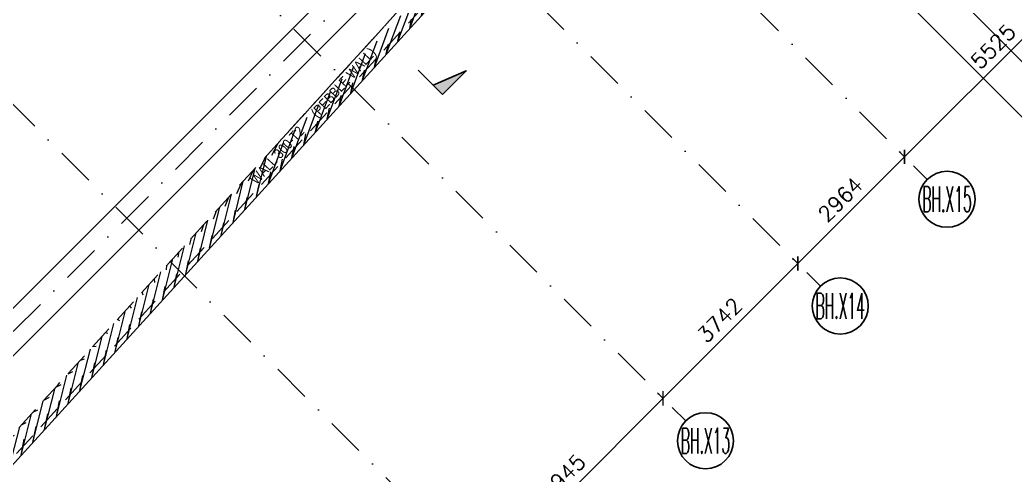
# Model space of a CAD drawing. Extents: x 660761725 to 1323371458, y 2734871439 to 5470067957.
# Drawn here: x 661783579 to 661803116, y 2735053283 to 2735062219 of the extents above; entities that cross this region are included whole.
import ezdxf
from ezdxf.enums import TextEntityAlignment as Align

# ---------------------------------------------------------------- set-up
doc = ezdxf.new("R2010")
doc.units = 0
for name, pattern in [('AXES', [1.95, 1.2, -0.25, 0.25, -0.25]), ('Hidden', [714.375, 476.25, -238.125]), ('sbp_axis_short', [10, 5, -2.5, 0, -2.5])]:
    doc.linetypes.add(name, pattern=pattern)
doc.layers.add('A-DETL', color=5, linetype='Continuous', lineweight=9, true_color=0x0000ff)
for name, color, linetype, lineweight in [('A-FLOR-PATT', 7, 'Continuous', 15), ('A-ROOF', 7, 'Continuous', 15), ('A-WALL-IDEN', 7, 'Continuous', 9), ('S-GRID', 7, 'Continuous', 9), ('S-GRID-IDEN', 7, 'Continuous', 13)]:
    doc.layers.add(name, color=color, linetype=linetype, lineweight=lineweight)
for name, color, linetype in [('S-AXIS', 20, 'AXES'), ('S-DIMO', 100, 'Continuous'), ('S-RDIMO', 8, 'Continuous'), ('S-SCEL-INDT', 222, 'Continuous')]:
    doc.layers.add(name, color=color, linetype=linetype)
doc.styles.add('Arial Narrow_1', font='ARIALN.TTF', dxfattribs={"height": 199.9999999999998})
doc.styles.add('ROMANS', font='romans.shx')
doc.styles.add('ROMANT', font='romant')
doc.dimstyles.new('S-DIMO-100', dxfattribs={"dimscale": 100, "dimtxt": 3, "dimasz": 2, "dimexe": 1.5, "dimexo": 1.5, "dimgap": 1.5, "dimtad": 1, "dimdec": 0, "dimzin": 12, "dimdsep": 46, "dimtxsty": 'ROMANS', "dimblk": 'ARCHTICK', "dimcen": 0.09, "dimdle": 1.5, "dimclrd": 8, "dimclre": 8, "dimclrt": 4, "dimadec": 0, "dimazin": 3, "dimtfac": 1, "dimtdec": 0, "dimtix": 1, "dimtmove": 1, "dimatfit": 3, "dimfxl": 1, "dimtolj": 1, "dimtzin": 0, "dimarcsym": 0})
pattern_1 = [(74.99999999999999, (0, 0), (-153.3407249233896, 41.08752341002518), [])]

# ---------------------------------------------------------------- blocks, each defined once
blk = doc.blocks.new('_ARCHTICK')
at = {"color": 0, "linetype": 'ByBlock', "const_width": 0.15}
blk.add_lwpolyline([(-0.5, -0.5), (0.5, 0.5)], dxfattribs=at)
blk = doc.blocks.new('*D123')
at = {"layer": 'S-DIMO', "color": 8, "lineweight": -2, "transparency": 16777216}
for p, q in [((662690999.6410098, 2734559848.83957), (662686880.7433155, 2734555729.943264)), ((662690887.5083007, 2734559748.840247), (662690787.5089755, 2734559848.839605)), ((662686980.7433349, 2734555842.075281), (662686880.7433512, 2734555942.075298))]:
    blk.add_line(p, q, dxfattribs=at)
at = {"layer": 'S-DIMO', "color": 8, "lineweight": -2, "transparency": 16777216, "xscale": 200, "yscale": 200, "zscale": 200}
for p, rotation in [((662690893.5749748, 2734559742.773571), 44.99999034024764), ((662686986.8093505, 2734555836.009264), 224.9999903402476)]:
    blk.add_blockref('_ARCHTICK', p, dxfattribs=dict(at, rotation=rotation))
at = {"layer": 'S-DIMO', "color": 4, "transparency": 16777216, "insert": (662688728.0601642, 2734558001.523488), "char_height": 300, "width": 199.5440968434552, "attachment_point": 5, "rotation": 44.999990340247656, "style": 'ROMANS'}
blk.add_mtext('\\A1;5525', dxfattribs=at)
blk = doc.blocks.new('*D124')
at = {"layer": 'S-DIMO', "color": 8, "lineweight": -2, "transparency": 16777216}
for p, q in [((662687092.8757389, 2734555942.074909), (662684784.9072917, 2734553634.107241)), ((662686980.7433349, 2734555842.075281), (662686880.7437046, 2734555942.074945)), ((662684885.3474623, 2734553745.799106), (662684784.9073274, 2734553846.239275))]:
    blk.add_line(p, q, dxfattribs=at)
at = {"layer": 'S-DIMO', "color": 8, "lineweight": -2, "transparency": 16777216, "xscale": 200, "yscale": 200, "zscale": 200}
for p, rotation in [((662686986.8097038, 2734555836.00891), 44.99999034024764), ((662684890.9733267, 2734553740.17324), 224.9999903402476)]:
    blk.add_blockref('_ARCHTICK', p, dxfattribs=dict(at, rotation=rotation))
at = {"layer": 'S-DIMO', "color": 4, "transparency": 16777216, "insert": (662685726.7595167, 2734555000.223145), "char_height": 300, "width": 199.5440968434552, "attachment_point": 5, "rotation": 44.999990340247656, "style": 'ROMANS'}
blk.add_mtext('\\A1;2964', dxfattribs=at)
blk = doc.blocks.new('*D125')
at = {"layer": 'S-DIMO', "color": 8, "lineweight": -2, "transparency": 16777216}
for p, q in [((662684997.0398092, 2734553846.238792), (662682139.2364061, 2734550988.436352)), ((662684885.3474623, 2734553745.799106), (662684784.9077749, 2734553846.238827)), ((662682239.2364242, 2734551100.56837), (662682139.2364419, 2734551200.568387))]:
    blk.add_line(p, q, dxfattribs=at)
at = {"layer": 'S-DIMO', "color": 8, "lineweight": -2, "transparency": 16777216, "xscale": 200, "yscale": 200, "zscale": 200}
for p, rotation in [((662684890.9737742, 2734553740.172792), 44.99999034024764), ((662682245.3024411, 2734551094.502351), 224.9999903402476)]:
    blk.add_blockref('_ARCHTICK', p, dxfattribs=dict(at, rotation=rotation))
at = {"layer": 'S-DIMO', "color": 4, "transparency": 16777216, "insert": (662683356.0061091, 2734552629.469642), "char_height": 300, "width": 199.5440968434552, "attachment_point": 5, "rotation": 44.999990340247656, "style": 'ROMANS'}
blk.add_mtext('\\A1;3742', dxfattribs=at)
blk = doc.blocks.new('*D126')
at = {"layer": 'S-DIMO', "color": 8, "lineweight": -2, "transparency": 16777216}
for p, q in [((662682351.3690652, 2734551200.567761), (662678642.5908796, 2734547491.790826)), ((662682239.2364242, 2734551100.56837), (662682139.2370309, 2734551200.567798)), ((662678742.590898, 2734547603.922844), (662678642.5909153, 2734547703.922861))]:
    blk.add_line(p, q, dxfattribs=at)
at = {"layer": 'S-DIMO', "color": 8, "lineweight": -2, "transparency": 16777216, "xscale": 200, "yscale": 200, "zscale": 200}
for p, rotation in [((662682245.3030301, 2734551094.501762), 44.99999034024764), ((662678748.6569146, 2734547597.856826), 224.9999903402476)]:
    blk.add_blockref('_ARCHTICK', p, dxfattribs=dict(at, rotation=rotation))
at = {"layer": 'S-DIMO', "color": 4, "transparency": 16777216, "insert": (662680284.8479737, 2734549558.311364), "char_height": 300, "width": 199.5440968434552, "attachment_point": 5, "rotation": 44.999990340247656, "style": 'ROMANS'}
blk.add_mtext('\\A1;4945', dxfattribs=at)
blk = doc.blocks.new('*U1142')
at = {"layer": 'S-AXIS', "color": 3, "linetype": 'Continuous'}
blk.add_circle((0, 5.5), 5.5, dxfattribs=at)
at = {"layer": 'S-AXIS', "color": 3, "linetype": 'Continuous', "ltscale": 0.5, "style": 'ROMANT', "width": 0.4, "flags": 8}
blk.add_attdef('A', text='', height=5, dxfattribs=at).set_placement((0, 5.5), align=Align.MIDDLE_CENTER)
blk = doc.blocks.new('*U1141')
at = {"layer": 'S-SCEL-INDT'}
blk.add_line((-1.598034076772778e-05, -9.017526509425661), (-4.236298395894313e-05, 0), dxfattribs=at)
blk.add_lwpolyline([(-1.598034251388655e-05, -9.017526509426535), (-2.729673832266011e-05, -5.517526509764139), (8.74998401881464, -9.017498218424205), (-1.598034251388655e-05, -9.017526509426535)], dxfattribs=at)
blk.add_solid([(8.749984018815223, -9.017498218424496), (-1.598034076772778e-05, -9.017526509423043), (4.374978361036412, -7.267512364094754), (-2.729674239717861e-05, -5.517526509763265)], dxfattribs=at)
blk = doc.blocks.new('I am… Limitless.')
at = {"layer": 'S-SCEL-INDT', "xscale": 75.00000000000088, "yscale": 75.00000000000088, "zscale": 75.00000000000088, "rotation": 44.99983235789631}
blk.add_blockref('*U1141', (662390229.4205348, 2734557535.357393), dxfattribs=at)
blk = doc.blocks.new('I am… Atomic.')
at = {"layer": 'A-FLOR-PATT', "transparency": 33554600}
h = blk.add_hatch(dxfattribs=at)
h.set_pattern_fill('ANSI31', color=8, scale=50, angle=30, style=0)
h.set_pattern_definition(pattern_1)
edge = h.paths.add_edge_path()
edge.add_line((662389967.6433319, 2734579123.010657), (662390007.8012236, 2734579503.468677))
edge.add_line((662342114.705975, 2734544592.546931), (662390007.8012234, 2734579503.468677))
edge.add_line((662363195.8073889, 2734559608.047176), (662389967.7690635, 2734579123.040917))
edge.add_line((662362417.6524743, 2734559040.823584), (662363719.8899552, 2734559990.06879))
edge.add_line((662346720.4841449, 2734547598.623516), (662362783.6519626, 2734559307.613063))
edge.add_line((662345821.5310795, 2734546943.346041), (662347578.010761, 2734548223.703842))
edge.add_line((662342292.6126368, 2734544370.997322), (662346307.4227723, 2734547297.529027))
edge.add_line((662325865.2845687, 2734528370.671522), (662342114.6925843, 2734544592.5523))
edge.add_line((662340490.7204528, 2734542572.157625), (662342149.9785906, 2734544228.604904))
edge.add_line((662339422.0417168, 2734541505.28928), (662341320.3495216, 2734543400.381265))
edge.add_line((662336597.6306283, 2734538685.662872), (662340136.8031961, 2734542218.839921))
edge.add_line((662332705.8949801, 2734534800.520002), (662336243.7133716, 2734538332.345168))
edge.add_line((662332253.0745114, 2734534348.466631), (662332782.9359009, 2734534877.430412))
edge.add_line((662326312.3910785, 2734528417.846987), (662332351.9776915, 2734534447.202265))
edge.add_line((662325865.2845687, 2734528370.671522), (662326312.3910785, 2734528417.846987))
h = blk.add_hatch(dxfattribs=at)
h.set_pattern_fill('ANSI31', color=8, scale=50, angle=30, style=0)
h.set_pattern_definition(pattern_1)
edge = h.paths.add_edge_path()
edge.add_line((662389967.6433319, 2734579123.010657), (662390007.8012236, 2734579503.468677))
edge.add_line((662390178.8400514, 2734578972.951882), (662393574.2351673, 2734576558.543434))
edge.add_line((662390389.9110394, 2734578822.862847), (662389967.7690635, 2734579123.040917))
edge.add_line((662401600.1085552, 2734571260.373601), (662390007.8012234, 2734579503.468677))
edge.add_line((662401045.2346829, 2734570742.112331), (662400996.5411683, 2734571280.666277))
edge.add_line((662400996.5411683, 2734571280.666277), (662391834.41239, 2734577795.702194))
edge.add_line((662401631.7932035, 2734570909.939), (662401600.1085552, 2734571260.373601))
edge.add_line((662398386.0115408, 2734568087.393885), (662401045.2346829, 2734570742.112331))
edge.add_line((662378065.801715, 2734545768.423274), (662383150.2610395, 2734551353.010825))
edge.add_line((662383150.2610395, 2734551353.010825), (662388234.7203641, 2734556937.598375))
edge.add_line((662388234.7203641, 2734556937.598375), (662393319.1796887, 2734562522.185926))
edge.add_line((662393319.1796887, 2734562522.185926), (662398403.6390133, 2734568106.773477))
edge.add_line((662377177.0145457, 2734544792.211362), (662378389.7704264, 2734546124.258873))
edge.add_line((662345219.5168241, 2734509691.243385), (662350637.7770958, 2734515642.46591))
edge.add_line((662350637.7770958, 2734515642.46591), (662356056.0373675, 2734521593.688435))
edge.add_line((662356056.0373675, 2734521593.688435), (662361474.2976393, 2734527544.91096))
edge.add_line((662361474.2976393, 2734527544.91096), (662366892.5579109, 2734533496.133485))
edge.add_line((662366892.5579109, 2734533496.133485), (662372310.8181826, 2734539447.35601))
edge.add_line((662372310.8181826, 2734539447.35601), (662377729.0784543, 2734545398.578536))
edge.add_line((662345267.5598451, 2734509156.384884), (662400082.3408674, 2734569362.972085))
edge.add_line((662401418.6805061, 2734570690.601139), (662400941.3227103, 2734570214.051982))
edge.add_line((662400082.3408674, 2734569362.972085), (662401631.7932035, 2734570909.939))
h = blk.add_hatch(dxfattribs=at)
h.set_pattern_fill('ANSI31', color=8, scale=50, angle=30, style=0)
h.set_pattern_definition(pattern_1)
edge = h.paths.add_edge_path()
edge.add_line((662345468.2720397, 2734510142.524049), (662345661.1307589, 2734509588.669044))
edge.add_line((662345219.5168241, 2734509691.243385), (662350637.7770958, 2734515642.46591))
edge.add_line((662350637.7770958, 2734515642.46591), (662356056.0373675, 2734521593.688435))
edge.add_line((662356056.0373675, 2734521593.688435), (662361474.2976393, 2734527544.91096))
edge.add_line((662361474.2976393, 2734527544.91096), (662366892.5579109, 2734533496.133485))
edge.add_line((662366892.5579109, 2734533496.133485), (662372310.8181826, 2734539447.35601))
edge.add_line((662372310.8181826, 2734539447.35601), (662377729.0784543, 2734545398.578536))
edge.add_line((662345267.5598451, 2734509156.384884), (662400082.3408674, 2734569362.972085))
at = {"layer": 'A-DETL', "color": 8, "linetype": 'Hidden', "lineweight": 9}
blk.add_line((662399013.4511831, 2734568320.204953), (662345232.817815, 2734509249.488402), dxfattribs=at)
at = {"layer": 'A-DETL', "color": 8, "linetype": 'Hidden', "lineweight": 9, "flags": 128}
blk.add_lwpolyline([(662378065.801715, 2734545768.423274), (662383150.2610395, 2734551353.010825), (662388234.7203641, 2734556937.598375), (662393319.1796887, 2734562522.185926), (662398403.6390133, 2734568106.773477)], dxfattribs=at)
at = {"layer": 'A-ROOF', "color": 8, "lineweight": 13}
blk.add_line((662345267.5598451, 2734509156.384884), (662400082.3408674, 2734569362.972085), dxfattribs=at)
at = {"layer": 'A-WALL-IDEN', "color": 8, "char_height": 199.9999999999998, "attachment_point": 1, "rotation": 47.68386439457864, "style": 'Arial Narrow_1'}
for s, insert, width in [('(PEBBLE WALL)', (662388101.7235912, 2734556721.020119), 2172.573124999998), ('WALL 300-T2', (662386908.9585571, 2734555410.929835), 1771.729374999998)]:
    blk.add_mtext(s, dxfattribs=dict(at, insert=insert, width=width))
blk = doc.blocks.new('I am… All Range.')
at = {"layer": 'S-GRID', "color": 8, "linetype": 'sbp_axis_short', "lineweight": 13, "ltscale": 150}
for p, q in [((662664888.7277402, 2734577934.090839), (662687431.1831487, 2734555391.635431)), ((662627061.1529542, 2734509978.252891), (662693164.7237693, 2734576081.823706)), ((662662792.38458, 2734575837.747679), (662685335.3221155, 2734553295.930852)), ((662660147.2208296, 2734573192.583929), (662682689.8586049, 2734550649.946153)), ((662656650.5753036, 2734569695.938403), (662679193.2130787, 2734547153.300627))]:
    blk.add_line(p, q, dxfattribs=at)
at = {"layer": 'S-GRID-IDEN', "color": 9}
ref = blk.add_blockref('*U1142', (662687820.0997369, 2734554452.73456), dxfattribs=dict(at, xscale=100.0000000000075, yscale=100, zscale=100.0000000000028, rotation=359.9999999381469))
ref.add_attrib('A', 'BH.X15', dxfattribs={"layer": 'S-AXIS', "color": 3, "linetype": 'Continuous', "ltscale": 0.5, "height": 499.9999999999999, "rotation": 359.9999999381469, "style": 'ROMANT', "width": 0.4000000000000299}).set_placement((662687820.0997375, 2734555002.73456), align=Align.MIDDLE_CENTER)
ref = blk.add_blockref('*U1142', (662685724.2387037, 2734552357.029982), dxfattribs=dict(at, xscale=100.0000000000075, yscale=100, zscale=100.0000000000028, rotation=359.9999999381469))
ref.add_attrib('A', 'BH.X14', dxfattribs={"layer": 'S-AXIS', "color": 3, "linetype": 'Continuous', "ltscale": 0.5, "height": 499.9999999999999, "rotation": 359.9999999381469, "style": 'ROMANT', "width": 0.4000000000000299}).set_placement((662685724.2387043, 2734552907.029981), align=Align.MIDDLE_CENTER)
ref = blk.add_blockref('*U1142', (662683078.7751931, 2734549711.045283), dxfattribs=dict(at, xscale=100.0000000000075, yscale=100, zscale=100.0000000000028, rotation=359.9999999381469))
ref.add_attrib('A', 'BH.X13', dxfattribs={"layer": 'S-AXIS', "color": 3, "linetype": 'Continuous', "ltscale": 0.5, "height": 499.9999999999999, "rotation": 359.9999999381469, "style": 'ROMANT', "width": 0.4000000000000299}).set_placement((662683078.7751937, 2734550261.045282), align=Align.MIDDLE_CENTER)
at = {"layer": 'S-DIMO', "color": 3}
for base, p1, p2, picture, middle in [((662686986.8093505, 2734555836.009264), (662690993.5743002, 2734559642.774212), (662687086.809334, 2734555736.009246), '*D123', (662688728.0601642, 2734558001.523488)), ((662684890.9733267, 2734553740.17324), (662687086.809334, 2734555736.009246), (662684991.4134618, 2734553639.733071), '*D124', (662685726.7595167, 2734555000.223145)), ((662682245.3024411, 2734551094.502351), (662684991.4134618, 2734553639.733071), (662682345.3024235, 2734550994.502335), '*D125', (662683356.0061091, 2734552629.469642)), ((662678748.6569146, 2734547597.856826), (662682345.3024235, 2734550994.502335), (662678848.6568973, 2734547497.856809), '*D126', (662680284.8479737, 2734549558.311364))]:
    dim = blk.add_linear_dim(base=base, p1=p1, p2=p2, angle=44.99999034024766, dimstyle='S-DIMO-100', dxfattribs=at)
    dim.commit()
    dim.dimension.update_dxf_attribs({"geometry": picture, "text_midpoint": middle})

msp = doc.modelspace()

# ---------------------------------------------------------------- linework, layer by layer
at = {"layer": 'S-RDIMO'}
for p, q in [((661793523.2516251, 2735066636.397686), (661763526.6472238, 2735036639.795043)), ((661793884.178321, 2735066063.315761), (661763887.9654955, 2735036066.443646))]:
    msp.add_line(p, q, dxfattribs=at)
for points in [[(661790727.4921286, 2735073921.877266), (661791088.4304138, 2735073560.93896, -1), (661791300.5624421, 2735073348.80692), (661793884.5389107, 2735070764.830299, -1), (661794096.670939, 2735070552.698258), (661794351.5639894, 2735070297.805193, -1), (661794563.6960175, 2735070085.673152), (661806573.0005689, 2735058076.367896)], [(661790649.5999609, 2735072909.976504), (661793339.6484474, 2735070219.927859, -1), (661793551.7804756, 2735070007.795819), (661793806.672657, 2735069752.903623, -1), (661794018.8046852, 2735069540.771582), (661806028.1041021, 2735057531.47146)]]:
    msp.add_lwpolyline(points, format="xyb", dxfattribs=at)

# ---------------------------------------------------------------- block references
at = {"layer": 'S-AXIS'}
for name, p in [('I am… All Range.', (-886040.414914608, 503695.4297404289)), ('I am… Atomic.', (-598829.7953836918, 503695.4297404289)), ('I am… Limitless.', (-598829.7953836918, 503695.4297404289))]:
    msp.add_blockref(name, p, dxfattribs=at)

doc.saveas('drawing.dxf')
